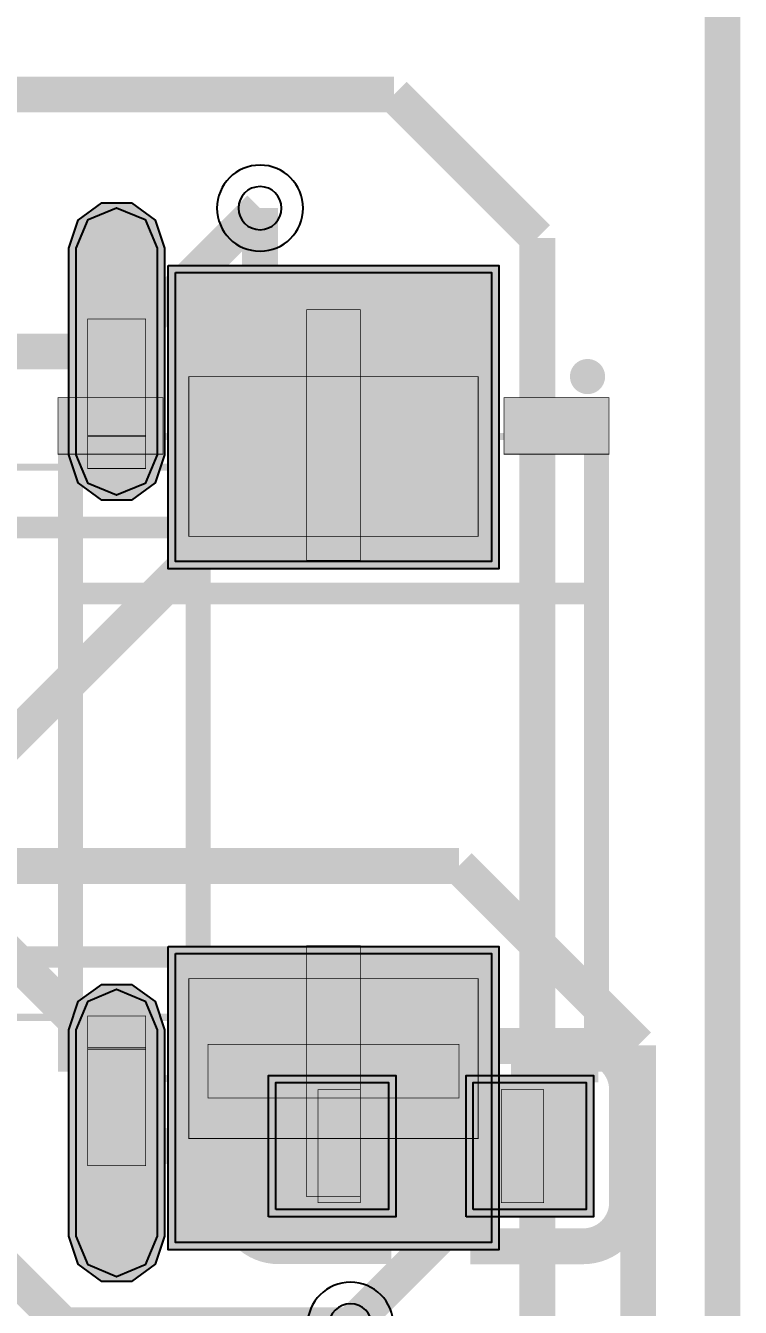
# Model space of a CAD drawing. Header units: millimetres. Extents: x -0.1 to 51.1, y -7.6 to 37.6.
# Drawn here: x 45.06 to 50.13, y 19.85 to 28.94 of the extents above; entities that cross this region are included whole.
import ezdxf

# ---------------------------------------------------------------- set-up
doc = ezdxf.new("R2010")
doc.units = ezdxf.units.MM
doc.header["$MEASUREMENT"] = 0
for name, color, linetype, true_color in [('Board-Outline-Layer', 7, 'Continuous', 0xff00ff), ('Bottom-Layer', 7, 'Continuous', 0x0000ff), ('Bottom-Paste-Mask-Layer', 7, 'Continuous', 0x800000), ('Bottom-Silkscreen-Layer', 7, 'Continuous', 0x66cc33), ('Bottom-Solder-Mask-Layer', 7, 'Continuous', 0xaa00ff), ('Component-Marking-Layer', 7, 'Continuous', 0x66ffcc), ('Component-Shape-Layer', 7, 'Continuous', 0x00cccc), ('Document-Layer', 7, 'Continuous', 0xffffff), ('Hole-Layer', 7, 'Continuous', 0x222222), ('Multi-Layer', 7, 'Continuous', 0xc0c0c0), ('Pin-Floating-Layer', 7, 'Continuous', 0xff99ff), ('Pin-Soldering-Layer', 7, 'Continuous', 0xcc9999), ('Top-Layer', 7, 'Continuous', 0xff0000), ('Top-Paste-Mask-Layer', 7, 'Continuous', 0x808080), ('Top-Silkscreen-Layer', 7, 'Continuous', 0xffcc00), ('Top-Solder-Mask-Layer', 7, 'Continuous', 0x800080)]:
    doc.layers.add(name, color=color, linetype=linetype, true_color=true_color)

msp = doc.modelspace()

# ---------------------------------------------------------------- hatches: boundary and pattern name
at = {"layer": 'Bottom-Layer'}
for points in [[(46.123596647193295, 27.185801371602743), (48.36459232918467, 27.185801371602743), (48.36459232918467, 25.13830327660656), (46.123596647193295, 25.13830327660656)], [(46.123596647193295, 22.359791719583438), (48.36459232918467, 22.359791719583438), (48.36459232918467, 20.312293624587255), (46.123596647193295, 20.312293624587255)]]:
    msp.add_hatch(color=256, dxfattribs=at).paths.add_polyline_path(points)
at = {"layer": 'Bottom-Paste-Mask-Layer'}
for points in [[(46.123596647193295, 27.185801371602743), (48.36459232918467, 27.185801371602743), (48.36459232918467, 25.13830327660656), (46.123596647193295, 25.13830327660656)], [(46.123596647193295, 22.359791719583438), (48.36459232918467, 22.359791719583438), (48.36459232918467, 20.312293624587255), (46.123596647193295, 20.312293624587255)]]:
    msp.add_hatch(color=256, dxfattribs=at).paths.add_polyline_path(points)
at = {"layer": 'Bottom-Silkscreen-Layer'}
for points in [[(45.29169418338837, 25.899060198120402), (46.03670307340615, 25.899060198120402), (46.03670307340615, 26.2990601981204), (45.29169418338837, 26.2990601981204)], [(45.29169418338837, 25.899060198120402), (46.03670307340615, 25.899060198120402), (46.03670307340615, 26.2990601981204), (45.29169418338837, 26.2990601981204)], [(49.19649479298959, 25.899060198120402), (48.45148590297181, 25.899060198120402), (48.45148590297181, 26.2990601981204), (49.19649479298959, 26.2990601981204)], [(49.19649479298959, 25.899060198120402), (48.45148590297181, 25.899060198120402), (48.45148590297181, 26.2990601981204), (49.19649479298959, 26.2990601981204)]]:
    msp.add_hatch(color=256, dxfattribs=at).paths.add_polyline_path(points)
at = {"layer": 'Bottom-Solder-Mask-Layer'}
for points in [[(46.072595885191774, 27.23680213360427), (48.41559309118619, 27.23680213360427), (48.41559309118619, 25.08730251460503), (46.072595885191774, 25.08730251460503)], [(46.072595885191774, 22.410792481584966), (48.41559309118619, 22.410792481584966), (48.41559309118619, 20.261292862585726), (46.072595885191774, 20.261292862585726)]]:
    msp.add_hatch(color=256, dxfattribs=at).paths.add_polyline_path(points)
at = {"layer": 'Component-Marking-Layer'}
for points in [[(48.984226568453145, 26.449072898145797, 1), (49.10416560833122, 26.449072898145797, 1)], [(48.984226568453145, 26.449072898145797, 1), (49.10416560833122, 26.449072898145797, 1)], [(47.074231648463304, 20.595364490728983, 1), (47.19417068834138, 20.595364490728983, 1)], [(47.074231648463304, 20.595364490728983, 1), (47.19417068834138, 20.595364490728983, 1)]]:
    msp.add_hatch(color=256, dxfattribs=at).paths.add_polyline_path(points)
at = {"layer": 'Document-Layer'}
for points in [[(47.05359410718822, 26.9240538481077), (47.05359410718822, 25.146050292100586), (47.434594869189745, 25.146050292100586), (47.434594869189745, 26.9240538481077)], [(47.05359410718822, 26.9240538481077), (47.05359410718822, 25.146050292100586), (47.434594869189745, 25.146050292100586), (47.434594869189745, 26.9240538481077)], [(47.05359410718822, 22.415544831089665), (47.05359410718822, 20.63754127508255), (47.434594869189745, 20.63754127508255), (47.434594869189745, 22.415544831089665)], [(47.05359410718822, 22.415544831089665), (47.05359410718822, 20.63754127508255), (47.434594869189745, 20.63754127508255), (47.434594869189745, 22.415544831089665)], [(48.13309626619254, 21.71704343408687), (46.355118110236226, 21.71704343408687), (46.355092710185424, 21.336042672085348), (48.13309626619254, 21.336017272034546)], [(48.13309626619254, 21.71704343408687), (46.355118110236226, 21.71704343408687), (46.355092710185424, 21.336042672085348), (48.13309626619254, 21.336017272034546)]]:
    msp.add_hatch(color=256, dxfattribs=at).paths.add_polyline_path(points)
at = {"layer": 'Pin-Floating-Layer'}
for points in [[(45.50239268478538, 26.032405384810772), (45.50239268478538, 25.797404114808234), (45.91240030480061, 25.797404114808234), (45.91240030480061, 26.032405384810772)], [(45.50239268478538, 26.032405384810772), (45.50239268478538, 25.797404114808234), (45.91240030480061, 25.797404114808234), (45.91240030480061, 26.032405384810772)], [(45.50239268478538, 21.682392684785373), (45.50239268478538, 21.91739395478791), (45.91240030480061, 21.91739395478791), (45.91240030480061, 21.682392684785373)], [(45.50239268478538, 21.682392684785373), (45.50239268478538, 21.91739395478791), (45.91240030480061, 21.91739395478791), (45.91240030480061, 21.682392684785373)]]:
    msp.add_hatch(color=256, dxfattribs=at).paths.add_polyline_path(points)
at = {"layer": 'Pin-Soldering-Layer'}
for points in [[(45.50239268478538, 26.857399034798075), (45.50239268478538, 26.022397764795535), (45.91240030480061, 26.022397764795535), (45.91240030480061, 26.857399034798075)], [(45.50239268478538, 26.857399034798075), (45.50239268478538, 26.022397764795535), (45.91240030480061, 26.022397764795535), (45.91240030480061, 26.857399034798075)], [(46.21910083820168, 26.449047498095002), (48.269088138176286, 26.449047498095002), (48.269088138176286, 25.316586233172472), (46.21910083820168, 25.316586233172472)], [(46.21910083820168, 26.449047498095002), (48.269088138176286, 26.449047498095002), (48.269088138176286, 25.316586233172472), (46.21910083820168, 25.316586233172472)], [(46.21910083820168, 21.049047498094996), (48.269088138176286, 21.049047498094996), (48.269088138176286, 22.18150876301753), (46.21910083820168, 22.18150876301753)], [(46.21910083820168, 21.049047498094996), (48.269088138176286, 21.049047498094996), (48.269088138176286, 22.18150876301753), (46.21910083820168, 22.18150876301753)], [(45.50239268478538, 20.857399034798075), (45.50239268478538, 21.69240030480061), (45.91240030480061, 21.69240030480061), (45.91240030480061, 20.857399034798075)], [(45.50239268478538, 20.857399034798075), (45.50239268478538, 21.69240030480061), (45.91240030480061, 21.69240030480061), (45.91240030480061, 20.857399034798075)], [(47.13430276860555, 20.595415290830587), (47.13430276860555, 21.395415290830584), (47.43430276860555, 21.395415290830584), (47.43430276860555, 20.595415290830587)], [(47.13430276860555, 20.595415290830587), (47.13430276860555, 21.395415290830584), (47.43430276860555, 21.395415290830584), (47.43430276860555, 20.595415290830587)], [(48.734302768605545, 20.595415290830587), (48.734302768605545, 21.395415290830584), (48.43430276860555, 21.395415290830584), (48.43430276860555, 20.595415290830587)], [(48.734302768605545, 20.595415290830587), (48.734302768605545, 21.395415290830584), (48.43430276860555, 21.395415290830584), (48.43430276860555, 20.595415290830587)]]:
    msp.add_hatch(color=256, dxfattribs=at).paths.add_polyline_path(points)
at = {"layer": 'Top-Layer'}
for points in [[(45.994391668783344, 25.89448310896622), (45.91033272848939, 25.691546875269832), (45.707396494792995, 25.60748793497587), (45.504460261096604, 25.691546875269832), (45.42040132080265, 25.89448310896622), (45.42040132080265, 27.358491236982477), (45.504460261096604, 27.561427470678865), (45.707396494792995, 27.645486410972826), (45.91033272848939, 27.561427470678865), (45.994391668783344, 27.358491236982477)], [(45.994391668783344, 20.35625603251207), (45.91033272848939, 20.153319798815684), (45.707396494792995, 20.06926085852172), (45.504460261096604, 20.153319798815684), (45.42040132080265, 20.35625603251207), (45.42040132080265, 21.82026416052833), (45.504460261096604, 22.023200394224713), (45.707396494792995, 22.107259334518677), (45.91033272848939, 22.023200394224713), (45.994391668783344, 21.82026416052833)], [(46.834277368554744, 20.545415290830586), (46.834277368554744, 21.445415290830585), (47.63427736855475, 21.445415290830585), (47.63427736855475, 20.545415290830586)], [(48.23432816865634, 20.545415290830586), (48.23432816865634, 21.445415290830585), (49.03432816865635, 21.445415290830585), (49.03432816865635, 20.545415290830586)]]:
    msp.add_hatch(color=256, dxfattribs=at).paths.add_polyline_path(points)
at = {"layer": 'Top-Paste-Mask-Layer'}
for points in [[(45.994391668783344, 25.89448310896622), (45.91033272848939, 25.691546875269832), (45.707396494792995, 25.60748793497587), (45.504460261096604, 25.691546875269832), (45.42040132080265, 25.89448310896622), (45.42040132080265, 27.358491236982477), (45.504460261096604, 27.561427470678865), (45.707396494792995, 27.645486410972826), (45.91033272848939, 27.561427470678865), (45.994391668783344, 27.358491236982477)], [(45.994391668783344, 20.35625603251207), (45.91033272848939, 20.153319798815684), (45.707396494792995, 20.06926085852172), (45.504460261096604, 20.153319798815684), (45.42040132080265, 20.35625603251207), (45.42040132080265, 21.82026416052833), (45.504460261096604, 22.023200394224713), (45.707396494792995, 22.107259334518677), (45.91033272848939, 22.023200394224713), (45.994391668783344, 21.82026416052833)], [(46.834277368554744, 20.545415290830586), (46.834277368554744, 21.445415290830585), (47.63427736855475, 21.445415290830585), (47.63427736855475, 20.545415290830586)], [(48.23432816865634, 20.545415290830586), (48.23432816865634, 21.445415290830585), (49.03432816865635, 21.445415290830585), (49.03432816865635, 20.545415290830586)]]:
    msp.add_hatch(color=256, dxfattribs=at).paths.add_polyline_path(points)
at = {"layer": 'Top-Solder-Mask-Layer'}
for points in [[(46.045392430784865, 25.89448310896622), (45.980840951040086, 25.69581408245541), (45.81184298304415, 25.57302987155987), (45.60295000654184, 25.57302987155987), (45.433952038545904, 25.69581408245541), (45.36940055880112, 25.89448310896622), (45.36940055880112, 27.358491236982477), (45.433952038545904, 27.55716026349329), (45.60295000654184, 27.679944474388826), (45.81184298304415, 27.679944474388826), (45.980840951040086, 27.55716026349329), (46.045392430784865, 27.358491236982477)], [(46.045392430784865, 20.35625603251207), (45.980840951040086, 20.157587006001258), (45.81184298304415, 20.03480279510572), (45.60295000654184, 20.03480279510572), (45.433952038545904, 20.157587006001258), (45.36940055880112, 20.35625603251207), (45.36940055880112, 21.82026416052833), (45.433952038545904, 22.01893318703914), (45.60295000654184, 22.141717397934677), (45.81184298304415, 22.141717397934677), (45.980840951040086, 22.01893318703914), (46.045392430784865, 21.82026416052833)], [(46.78327660655322, 20.49441452882906), (46.78327660655322, 21.49641605283211), (47.68527813055627, 21.49641605283211), (47.68527813055627, 20.49441452882906)], [(48.183327406654826, 20.49441452882906), (48.183327406654826, 21.49641605283211), (49.085328930657866, 21.49641605283211), (49.085328930657866, 20.49441452882906)]]:
    msp.add_hatch(color=256, dxfattribs=at).paths.add_polyline_path(points)

# ---------------------------------------------------------------- linework, layer by layer
at = {"layer": 'Board-Outline-Layer', "const_width": 0.25400050800101603}
msp.add_lwpolyline([(50.000099060198124, 0), (50.000099060198124, 30.000060960121925)], dxfattribs=at)
at = {"layer": 'Bottom-Layer', "const_width": 0.25400050800101603}
for points in [[(47.672237744475495, 28.448056896113798), (26.16205232410465, 28.448056896113798)], [(48.688239776479556, 27.43205486410973), (47.672237744475495, 28.448056896113798)], [(46.723398526797055, 27.64248920497841), (46.723398526797055, 26.682748285496576)], [(48.688239776479556, 15.080264160528323), (48.688239776479556, 27.43205486410973)], [(46.723398526797055, 26.682748285496576), (47.244094488188985, 26.16205232410465)], [(47.244094488188985, 26.15585471170943), (43.9972948945898, 22.90905511811024)], [(46.92693675387351, 19.725412750825505), (46.28329946659894, 19.08177546355093)], [(47.364325628651265, 19.725412750825505), (46.92693675387351, 19.725412750825505)]]:
    msp.add_lwpolyline(points, dxfattribs=at)
at = {"layer": 'Bottom-Layer'}
for points in [[(46.123596647193295, 27.185801371602743), (48.36459232918467, 27.185801371602743), (48.36459232918467, 25.13830327660656), (46.123596647193295, 25.13830327660656)], [(46.123596647193295, 22.359791719583438), (48.36459232918467, 22.359791719583438), (48.36459232918467, 20.312293624587255), (46.123596647193295, 20.312293624587255)]]:
    msp.add_lwpolyline(points, close=True, dxfattribs=at)
at = {"layer": 'Bottom-Paste-Mask-Layer'}
for points in [[(46.123596647193295, 27.185801371602743), (48.36459232918467, 27.185801371602743), (48.36459232918467, 25.13830327660656), (46.123596647193295, 25.13830327660656)], [(46.123596647193295, 22.359791719583438), (48.36459232918467, 22.359791719583438), (48.36459232918467, 20.312293624587255), (46.123596647193295, 20.312293624587255)]]:
    msp.add_lwpolyline(points, close=True, dxfattribs=at)
at = {"layer": 'Bottom-Silkscreen-Layer', "const_width": 0.005080010160020321}
for points in [[(45.29169418338837, 25.899060198120402), (46.03670307340615, 25.899060198120402), (46.03670307340615, 26.2990601981204), (45.29169418338837, 26.2990601981204)], [(45.29169418338837, 25.899060198120402), (46.03670307340615, 25.899060198120402), (46.03670307340615, 26.2990601981204), (45.29169418338837, 26.2990601981204)], [(49.19649479298959, 25.899060198120402), (48.45148590297181, 25.899060198120402), (48.45148590297181, 26.2990601981204), (49.19649479298959, 26.2990601981204)], [(49.19649479298959, 25.899060198120402), (48.45148590297181, 25.899060198120402), (48.45148590297181, 26.2990601981204), (49.19649479298959, 26.2990601981204)]]:
    msp.add_lwpolyline(points, close=True, dxfattribs=at)
at = {"layer": 'Bottom-Silkscreen-Layer', "const_width": 0.15240030480060962}
for points in [[(45.36786893573788, 25.975260350520706), (45.36786893573788, 21.522834645669295)], [(45.36786893573788, 25.975260350520706), (45.36786893573788, 21.522834645669295)], [(49.12032004064009, 25.975260350520706), (49.12032004064009, 21.522834645669295)], [(49.12032004064009, 25.975260350520706), (49.12032004064009, 21.522834645669295)], [(45.36786893573788, 24.91183642367285), (49.12032004064009, 24.91183642367285)], [(45.36786893573788, 24.91183642367285), (49.12032004064009, 24.91183642367285)], [(45.36786893573788, 21.522834645669295), (45.985877571755154, 21.522834645669295)], [(45.36786893573788, 21.522834645669295), (45.985877571755154, 21.522834645669295)], [(49.12032004064009, 21.522834645669295), (48.502311404622816, 21.522834645669295)], [(49.12032004064009, 21.522834645669295), (48.502311404622816, 21.522834645669295)]]:
    msp.add_lwpolyline(points, dxfattribs=at)
at = {"layer": 'Bottom-Solder-Mask-Layer'}
for points in [[(46.072595885191774, 27.23680213360427), (48.41559309118619, 27.23680213360427), (48.41559309118619, 25.08730251460503), (46.072595885191774, 25.08730251460503)], [(46.072595885191774, 22.410792481584966), (48.41559309118619, 22.410792481584966), (48.41559309118619, 20.261292862585726), (46.072595885191774, 20.261292862585726)]]:
    msp.add_lwpolyline(points, close=True, dxfattribs=at)
at = {"layer": 'Component-Marking-Layer', "const_width": 0.1290325161295484}
for points in [[(48.984226568453145, 26.449072898158416, 1), (49.10416560833122, 26.449072898144458), (49.10416560833122, 26.449072898133178, 1), (48.984226568453145, 26.449072898147136)], [(48.984226568453145, 26.449072898158416, 1), (49.10416560833122, 26.449072898144458), (49.10416560833122, 26.449072898133178, 1), (48.984226568453145, 26.449072898147136)], [(47.074231648463304, 20.595364490741602, 1), (47.19417068834138, 20.595364490727647), (47.19417068834138, 20.595364490716367, 1), (47.074231648463304, 20.595364490730322)], [(47.074231648463304, 20.595364490741602, 1), (47.19417068834138, 20.595364490727647), (47.19417068834138, 20.595364490716367, 1), (47.074231648463304, 20.595364490730322)]]:
    msp.add_lwpolyline(points, format="xyb", dxfattribs=at)
at = {"layer": 'Component-Shape-Layer', "const_width": 0.05080010160020321}
for points in [[(45.44409448818898, 21.4740411480823), (49.04409448818898, 21.4740411480823), (49.04409448818898, 26.024053848107698), (45.44409448818898, 26.024053848107698)], [(45.44409448818898, 21.4740411480823), (49.04409448818898, 21.4740411480823), (49.04409448818898, 26.024053848107698), (45.44409448818898, 26.024053848107698)], [(37.57236982473965, 21.907386334772674), (37.57236982473965, 25.80741173482347), (46.222407924815855, 25.80741173482347), (46.222407924815855, 21.907386334772674)], [(37.57236982473965, 21.907386334772674), (37.57236982473965, 25.80741173482347), (46.222407924815855, 25.80741173482347), (46.222407924815855, 21.907386334772674)], [(47.13430276860555, 20.595415290830587), (47.13430276860555, 21.395415290830584), (48.734302768605545, 21.395415290830584), (48.734302768605545, 20.595415290830587)], [(47.13430276860555, 20.595415290830587), (47.13430276860555, 21.395415290830584), (48.734302768605545, 21.395415290830584), (48.734302768605545, 20.595415290830587)]]:
    msp.add_lwpolyline(points, close=True, dxfattribs=at)
at = {"layer": 'Document-Layer', "const_width": 0.005080010160020321}
for points in [[(47.05359410718822, 26.9240538481077), (47.05359410718822, 25.146050292100586), (47.434594869189745, 25.146050292100586), (47.434594869189745, 26.9240538481077)], [(47.05359410718822, 26.9240538481077), (47.05359410718822, 25.146050292100586), (47.434594869189745, 25.146050292100586), (47.434594869189745, 26.9240538481077)], [(47.05359410718822, 22.415544831089665), (47.05359410718822, 20.63754127508255), (47.434594869189745, 20.63754127508255), (47.434594869189745, 22.415544831089665)], [(47.05359410718822, 22.415544831089665), (47.05359410718822, 20.63754127508255), (47.434594869189745, 20.63754127508255), (47.434594869189745, 22.415544831089665)], [(48.13309626619254, 21.71704343408687), (46.355118110236226, 21.71704343408687), (46.355092710185424, 21.336042672085348), (48.13309626619254, 21.336017272034546)], [(48.13309626619254, 21.71704343408687), (46.355118110236226, 21.71704343408687), (46.355092710185424, 21.336042672085348), (48.13309626619254, 21.336017272034546)]]:
    msp.add_lwpolyline(points, close=True, dxfattribs=at)
at = {"layer": 'Hole-Layer'}
for points in [[(46.57089916179833, 27.64248920497841, 1), (46.87589789179579, 27.64248920497841, 1)], [(47.21182626365253, 19.725412750825505, 1), (47.51682499365, 19.725412750825505, 1)]]:
    msp.add_lwpolyline(points, format="xyb", close=True, dxfattribs=at)
at = {"layer": 'Multi-Layer'}
for points in [[(46.41839725679451, 27.64248920497841, 1), (47.028399796799604, 27.64248920497841, 1)], [(47.05932435864872, 19.725412750825505, 1), (47.66932689865381, 19.725412750825505, 1)]]:
    msp.add_lwpolyline(points, format="xyb", close=True, dxfattribs=at)
at = {"layer": 'Pin-Floating-Layer', "const_width": 0.005080010160020321}
for points in [[(45.50239268478538, 26.032405384810772), (45.50239268478538, 25.797404114808234), (45.91240030480061, 25.797404114808234), (45.91240030480061, 26.032405384810772)], [(45.50239268478538, 26.032405384810772), (45.50239268478538, 25.797404114808234), (45.91240030480061, 25.797404114808234), (45.91240030480061, 26.032405384810772)], [(45.50239268478538, 21.682392684785373), (45.50239268478538, 21.91739395478791), (45.91240030480061, 21.91739395478791), (45.91240030480061, 21.682392684785373)], [(45.50239268478538, 21.682392684785373), (45.50239268478538, 21.91739395478791), (45.91240030480061, 21.91739395478791), (45.91240030480061, 21.682392684785373)]]:
    msp.add_lwpolyline(points, close=True, dxfattribs=at)
at = {"layer": 'Pin-Soldering-Layer', "const_width": 0.005080010160020321}
for points in [[(45.50239268478538, 26.857399034798075), (45.50239268478538, 26.022397764795535), (45.91240030480061, 26.022397764795535), (45.91240030480061, 26.857399034798075)], [(45.50239268478538, 26.857399034798075), (45.50239268478538, 26.022397764795535), (45.91240030480061, 26.022397764795535), (45.91240030480061, 26.857399034798075)], [(46.21910083820168, 26.449047498095002), (48.269088138176286, 26.449047498095002), (48.269088138176286, 25.316586233172472), (46.21910083820168, 25.316586233172472)], [(46.21910083820168, 26.449047498095002), (48.269088138176286, 26.449047498095002), (48.269088138176286, 25.316586233172472), (46.21910083820168, 25.316586233172472)], [(46.21910083820168, 21.049047498094996), (48.269088138176286, 21.049047498094996), (48.269088138176286, 22.18150876301753), (46.21910083820168, 22.18150876301753)], [(46.21910083820168, 21.049047498094996), (48.269088138176286, 21.049047498094996), (48.269088138176286, 22.18150876301753), (46.21910083820168, 22.18150876301753)], [(45.50239268478538, 20.857399034798075), (45.50239268478538, 21.69240030480061), (45.91240030480061, 21.69240030480061), (45.91240030480061, 20.857399034798075)], [(45.50239268478538, 20.857399034798075), (45.50239268478538, 21.69240030480061), (45.91240030480061, 21.69240030480061), (45.91240030480061, 20.857399034798075)], [(47.13430276860555, 20.595415290830587), (47.13430276860555, 21.395415290830584), (47.43430276860555, 21.395415290830584), (47.43430276860555, 20.595415290830587)], [(47.13430276860555, 20.595415290830587), (47.13430276860555, 21.395415290830584), (47.43430276860555, 21.395415290830584), (47.43430276860555, 20.595415290830587)], [(48.734302768605545, 20.595415290830587), (48.734302768605545, 21.395415290830584), (48.43430276860555, 21.395415290830584), (48.43430276860555, 20.595415290830587)], [(48.734302768605545, 20.595415290830587), (48.734302768605545, 21.395415290830584), (48.43430276860555, 21.395415290830584), (48.43430276860555, 20.595415290830587)]]:
    msp.add_lwpolyline(points, close=True, dxfattribs=at)
at = {"layer": 'Top-Layer', "const_width": 0.25400050800101603}
for points in [[(45.707396494792995, 26.626487172974347), (46.723398526797055, 27.64248920497841)], [(44.437393954787915, 26.626487172974347), (45.707396494792995, 26.626487172974347)], [(48.133070866141736, 22.980594361188725), (44.06906273812548, 22.980594361188725)], [(49.40307340614682, 21.710591821183645), (48.133070866141736, 22.980594361188725)], [(45.800241300482604, 21.503416306832616), (44.784239268478544, 22.519418338836683)], [(49.40307340614682, 5.794894589789181), (49.40307340614682, 21.710591821183645)], [(45.800241300482604, 20.995415290830586), (45.800241300482604, 21.503416306832616)], [(45.800241300482604, 20.995415290830586), (45.707396494792995, 21.088260096520198)], [(47.234277368554736, 20.995415290830586), (45.800241300482604, 20.995415290830586)], [(48.634328168656346, 20.995415290830586), (47.364325628651265, 19.725412750825505)], [(45.33232156464314, 19.725412750825505), (44.437393954787915, 20.620340360680725)], [(47.364325628651265, 19.725412750825505), (45.33232156464314, 19.725412750825505)]]:
    msp.add_lwpolyline(points, dxfattribs=at)
at = {"layer": 'Top-Layer'}
for points in [[(45.994391668783344, 25.89448310896622), (45.91033272848939, 25.691546875269832), (45.707396494792995, 25.60748793497587), (45.504460261096604, 25.691546875269832), (45.42040132080265, 25.89448310896622), (45.42040132080265, 27.358491236982477), (45.504460261096604, 27.561427470678865), (45.707396494792995, 27.645486410972826), (45.91033272848939, 27.561427470678865), (45.994391668783344, 27.358491236982477)], [(45.994391668783344, 20.35625603251207), (45.91033272848939, 20.153319798815684), (45.707396494792995, 20.06926085852172), (45.504460261096604, 20.153319798815684), (45.42040132080265, 20.35625603251207), (45.42040132080265, 21.82026416052833), (45.504460261096604, 22.023200394224713), (45.707396494792995, 22.107259334518677), (45.91033272848939, 22.023200394224713), (45.994391668783344, 21.82026416052833)], [(46.834277368554744, 20.545415290830586), (46.834277368554744, 21.445415290830585), (47.63427736855475, 21.445415290830585), (47.63427736855475, 20.545415290830586)], [(48.23432816865634, 20.545415290830586), (48.23432816865634, 21.445415290830585), (49.03432816865635, 21.445415290830585), (49.03432816865635, 20.545415290830586)]]:
    msp.add_lwpolyline(points, close=True, dxfattribs=at)
at = {"layer": 'Top-Paste-Mask-Layer'}
for points in [[(45.994391668783344, 25.89448310896622), (45.91033272848939, 25.691546875269832), (45.707396494792995, 25.60748793497587), (45.504460261096604, 25.691546875269832), (45.42040132080265, 25.89448310896622), (45.42040132080265, 27.358491236982477), (45.504460261096604, 27.561427470678865), (45.707396494792995, 27.645486410972826), (45.91033272848939, 27.561427470678865), (45.994391668783344, 27.358491236982477)], [(45.994391668783344, 20.35625603251207), (45.91033272848939, 20.153319798815684), (45.707396494792995, 20.06926085852172), (45.504460261096604, 20.153319798815684), (45.42040132080265, 20.35625603251207), (45.42040132080265, 21.82026416052833), (45.504460261096604, 22.023200394224713), (45.707396494792995, 22.107259334518677), (45.91033272848939, 22.023200394224713), (45.994391668783344, 21.82026416052833)], [(46.834277368554744, 20.545415290830586), (46.834277368554744, 21.445415290830585), (47.63427736855475, 21.445415290830585), (47.63427736855475, 20.545415290830586)], [(48.23432816865634, 20.545415290830586), (48.23432816865634, 21.445415290830585), (49.03432816865635, 21.445415290830585), (49.03432816865635, 20.545415290830586)]]:
    msp.add_lwpolyline(points, close=True, dxfattribs=at)
at = {"layer": 'Top-Silkscreen-Layer'}
for points, const_width in [([(37.49616967233935, 25.37881127762256), (46.29860807721616, 25.37881127762256)], 0.15240030480060962), ([(37.49616967233935, 25.37881127762256), (46.29860807721616, 25.37881127762256)], 0.15240030480060962), ([(46.29860807721616, 25.37881127762256), (46.29860807721616, 22.335986791973585)], 0.15240030480060962), ([(46.29860807721616, 25.37881127762256), (46.29860807721616, 22.335986791973585)], 0.15240030480060962), ([(46.29860807721616, 22.335986791973585), (37.49616967233935, 22.335986791973585)], 0.15240030480060962), ([(46.29860807721616, 22.335986791973585), (37.49616967233935, 22.335986791973585)], 0.15240030480060962), ([(47.65411480822962, 21.705524511049024), (46.85414020828043, 21.705524511049024)], 0.25400050800101603), ([(47.65411480822962, 21.705524511049024), (46.85414020828043, 21.705524511049024)], 0.25400050800101603), ([(48.214566929133866, 21.705041910083825), (49.01454152908307, 21.705041910083825)], 0.25400050800101603), ([(48.214566929133866, 21.705041910083825), (49.01454152908307, 21.705041910083825)], 0.25400050800101603), ([(46.544386588773186, 20.595669291338584), (46.544386588773186, 21.395720091440186)], 0.25400050800101603), ([(46.544386588773186, 20.595669291338584), (46.544386588773186, 21.395720091440186)], 0.25400050800101603), ([(49.324320548641104, 21.395186690373382), (49.324320548641104, 20.595161290322583)], 0.25400050800101603), ([(49.324320548641104, 21.395186690373382), (49.324320548641104, 20.595161290322583)], 0.25400050800101603), ([(47.65411480822962, 20.285839471678948), (46.85414020828043, 20.285839471678948)], 0.25400050800101603), ([(47.65411480822962, 20.285839471678948), (46.85414020828043, 20.285839471678948)], 0.25400050800101603), ([(48.214566929133866, 20.285382270764543), (49.01454152908307, 20.285382270764543)], 0.25400050800101603), ([(48.214566929133866, 20.285382270764543), (49.01454152908307, 20.285382270764543)], 0.25400050800101603)]:
    msp.add_lwpolyline(points, dxfattribs=dict(at, const_width=const_width))
at = {"layer": 'Top-Silkscreen-Layer', "const_width": 0.25400050800101603}
for points in [[(46.544386588773186, 21.395643891287786, -0.414), (46.854191008382024, 21.705524511049028)], [(46.544386588773186, 21.395643891287786, -0.414), (46.854191008382024, 21.705524511049028)], [(49.01449072898147, 21.705041910083825, -0.414), (49.324320548641104, 21.395186690373382)], [(49.01449072898147, 21.705041910083825, -0.414), (49.324320548641104, 21.395186690373382)], [(46.854191008382024, 20.285839471678948, -0.414), (46.544386588773186, 20.595669291338584)], [(46.854191008382024, 20.285839471678948, -0.414), (46.544386588773186, 20.595669291338584)], [(49.324320548641104, 20.595212090424187, -0.414), (49.01449072898147, 20.285382270764543)], [(49.324320548641104, 20.595212090424187, -0.414), (49.01449072898147, 20.285382270764543)]]:
    msp.add_lwpolyline(points, format="xyb", dxfattribs=at)
at = {"layer": 'Top-Solder-Mask-Layer'}
for points in [[(46.045392430784865, 25.89448310896622), (45.980840951040086, 25.69581408245541), (45.81184298304415, 25.57302987155987), (45.60295000654184, 25.57302987155987), (45.433952038545904, 25.69581408245541), (45.36940055880112, 25.89448310896622), (45.36940055880112, 27.358491236982477), (45.433952038545904, 27.55716026349329), (45.60295000654184, 27.679944474388826), (45.81184298304415, 27.679944474388826), (45.980840951040086, 27.55716026349329), (46.045392430784865, 27.358491236982477)], [(46.045392430784865, 20.35625603251207), (45.980840951040086, 20.157587006001258), (45.81184298304415, 20.03480279510572), (45.60295000654184, 20.03480279510572), (45.433952038545904, 20.157587006001258), (45.36940055880112, 20.35625603251207), (45.36940055880112, 21.82026416052833), (45.433952038545904, 22.01893318703914), (45.60295000654184, 22.141717397934677), (45.81184298304415, 22.141717397934677), (45.980840951040086, 22.01893318703914), (46.045392430784865, 21.82026416052833)], [(46.78327660655322, 20.49441452882906), (46.78327660655322, 21.49641605283211), (47.68527813055627, 21.49641605283211), (47.68527813055627, 20.49441452882906)], [(48.183327406654826, 20.49441452882906), (48.183327406654826, 21.49641605283211), (49.085328930657866, 21.49641605283211), (49.085328930657866, 20.49441452882906)]]:
    msp.add_lwpolyline(points, close=True, dxfattribs=at)

doc.saveas('drawing.dxf')
